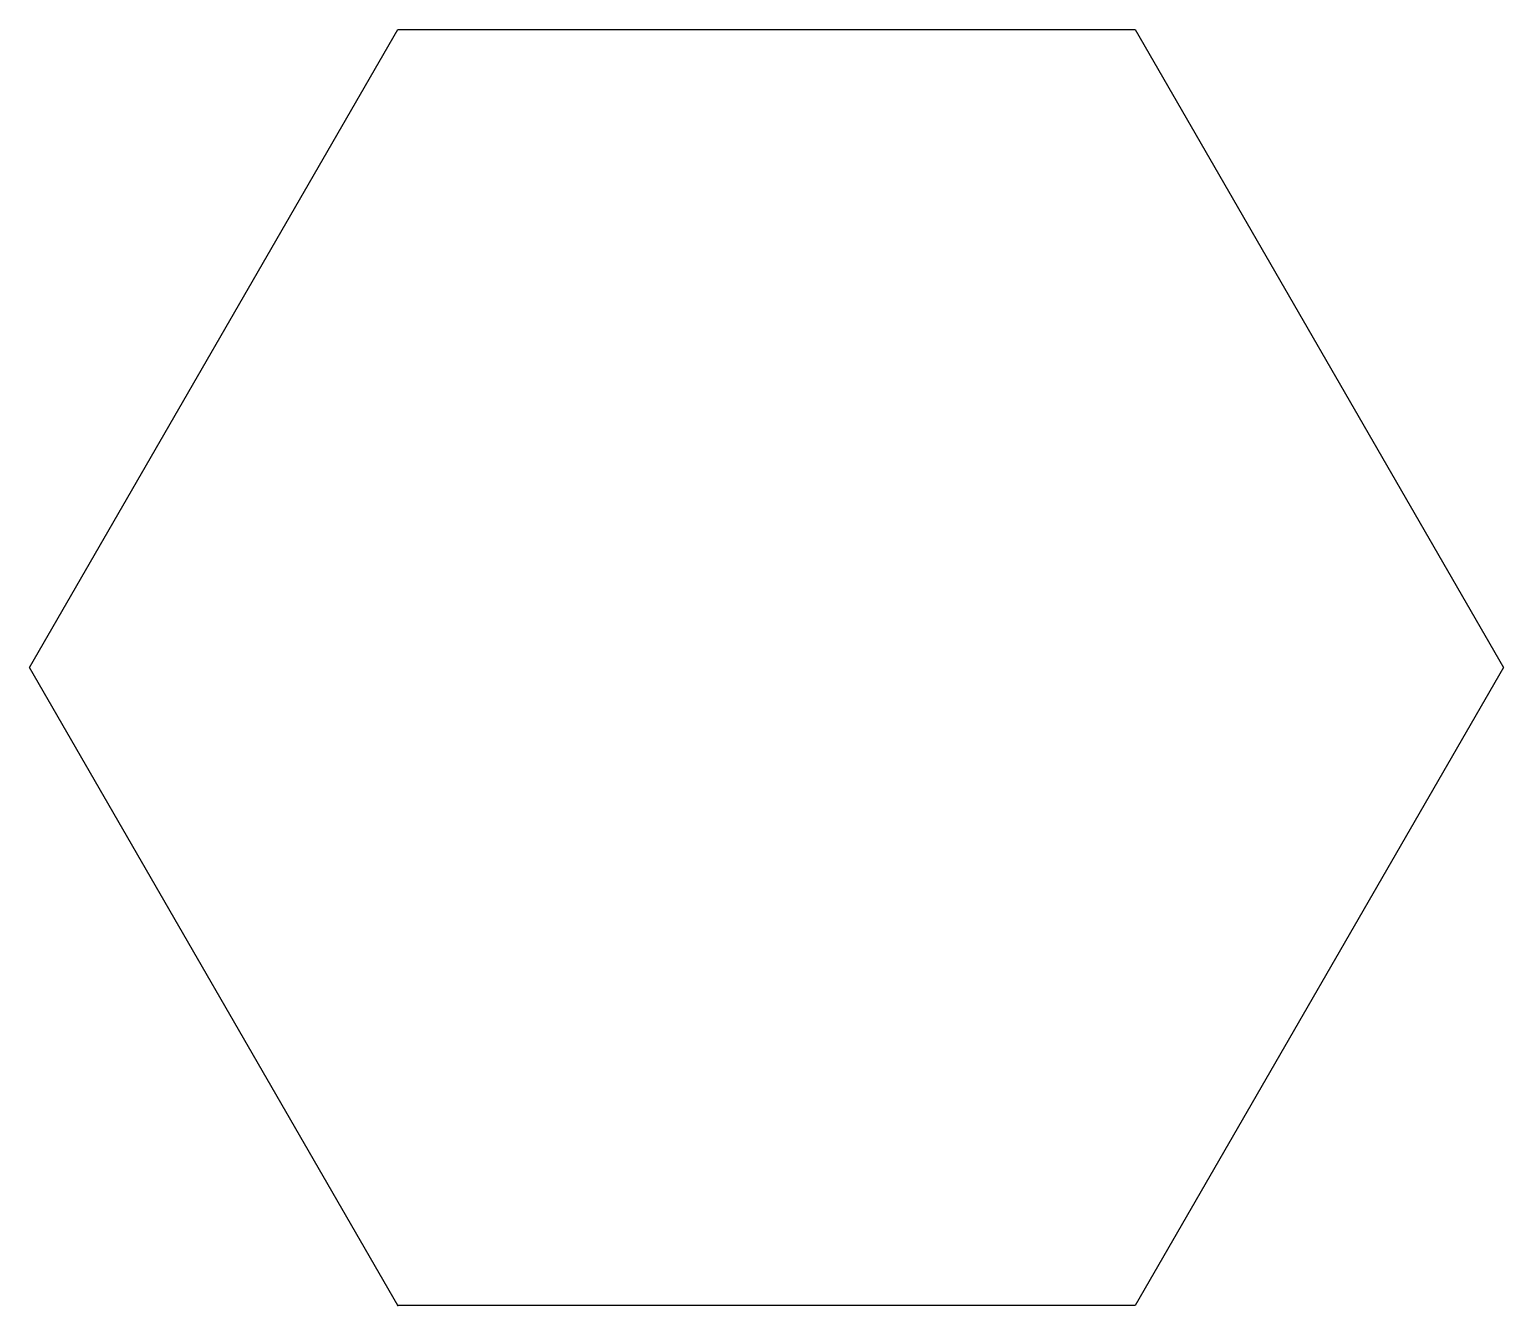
# Model space of a CAD drawing. Header units: millimetres. Extents: x -3.8 to 11.3, y 0 to 13.
import ezdxf

# ---------------------------------------------------------------- set-up
doc = ezdxf.new("R2010")
doc.units = ezdxf.units.MM
doc.layers.get('0').update_dxf_attribs({"linetype": 'CONTINUOUS'})

msp = doc.modelspace()

# ---------------------------------------------------------------- linework, layer by layer
for p, q in [((-3.758, 6.51), (0, 13.02)), ((0, 13.02), (7.517, 13.02)), ((7.517, 13.02), (11.276, 6.51)), ((0, 0), (-3.758, 6.51)), ((11.276, 6.51), (7.517, 0)), ((7.517, 0), (0, 0))]:
    msp.add_line(p, q)
msp.add_point((0, 0))

doc.saveas('drawing.dxf')
